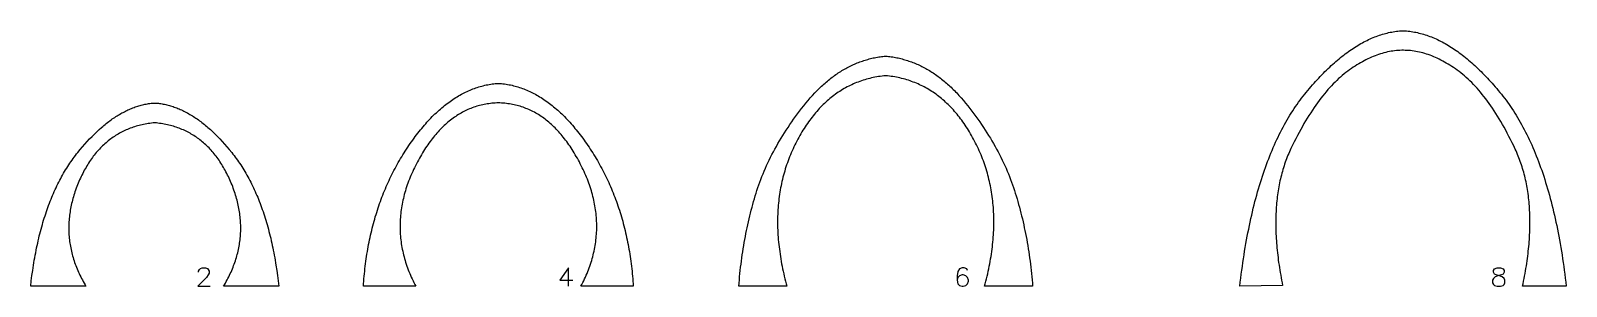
# Model space of a CAD drawing. Extents: x 173 to 6474, y -23 to 579.
# Drawn here: x 173 to 876, y 4 to 121 of the extents above; entities that cross this region are included whole.
import ezdxf

# ---------------------------------------------------------------- set-up
doc = ezdxf.new("R2010")
doc.units = 0
doc.layers.add('WORK', color=7, linetype='CONTINUOUS')

msp = doc.modelspace()

# ---------------------------------------------------------------- linework, layer by layer
at = {"layer": 'WORK'}
for points in [[(801.46, 120.91), (801.94, 120.88), (802.64, 120.82), (803.35, 120.75), (804.05, 120.67), (804.76, 120.57), (805.46, 120.46), (806.17, 120.33), (806.88, 120.19), (807.58, 120.04), (808.29, 119.88), (809, 119.7), (809.7, 119.5), (810.41, 119.3), (811.12, 119.08), (811.82, 118.85), (812.53, 118.6), (813.24, 118.34), (813.95, 118.07), (814.66, 117.78), (815.36, 117.48), (816.07, 117.17), (816.78, 116.84), (817.49, 116.5), (818.2, 116.14), (818.91, 115.78), (819.62, 115.4), (820.33, 115), (821.04, 114.59), (821.75, 114.17), (822.46, 113.74), (823.17, 113.29), (823.88, 112.82), (824.59, 112.35), (825.3, 111.86), (826.01, 111.36), (826.72, 110.84), (827.44, 110.31), (828.15, 109.77), (828.86, 109.21), (829.57, 108.64), (830.28, 108.06), (831, 107.46), (831.71, 106.85), (832.42, 106.23), (833.14, 105.59), (833.85, 104.94), (834.56, 104.27), (835.28, 103.59), (835.99, 102.9), (836.7, 102.2), (837.42, 101.48), (838.13, 100.75), (838.85, 100), (839.56, 99.24), (840.28, 98.47), (840.99, 97.68), (841.71, 96.88), (842.42, 96.07), (843.14, 95.25), (843.85, 94.41), (844.57, 93.55), (845.29, 92.68), (846, 91.8), (846.72, 90.91), (847.42, 90), (848.12, 89.07), (848.81, 88.13), (849.49, 87.18), (850.16, 86.21), (850.83, 85.22), (851.48, 84.22), (852.13, 83.2), (852.77, 82.17), (853.41, 81.12), (854.03, 80.06), (854.65, 78.98), (855.26, 77.89), (855.86, 76.78), (856.46, 75.66), (857.04, 74.52), (857.62, 73.37), (858.19, 72.2), (858.75, 71.01), (859.31, 69.81), (859.86, 68.6), (860.39, 67.37), (860.93, 66.12), (861.45, 64.86), (861.96, 63.58), (862.47, 62.29), (862.97, 60.99), (863.46, 59.67), (863.94, 58.33), (864.42, 56.98), (864.89, 55.61), (865.35, 54.23), (865.8, 52.83), (866.24, 51.42), (866.68, 49.99), (867.11, 48.54), (867.53, 47.09), (867.94, 45.61), (868.34, 44.12), (868.74, 42.62), (869.13, 41.1), (869.51, 39.56), (869.88, 38.01), (870.25, 36.45), (870.61, 34.87), (870.96, 33.27), (871.3, 31.66), (871.63, 30.03), (871.96, 28.39), (872.27, 26.73), (872.58, 25.06), (872.88, 23.37), (873.18, 21.67), (873.46, 19.95), (873.74, 18.22), (874.01, 16.47), (874.27, 14.71), (874.53, 12.93), (874.78, 11.14), (875.01, 9.33), (875.24, 7.5), (875.47, 5.66), (875.68, 3.81), (855.68, 3.81), (855.93, 5), (856.17, 6.18), (856.4, 7.36), (856.62, 8.53), (856.83, 9.7), (857.03, 10.86), (857.23, 12.01), (857.41, 13.15), (857.58, 14.29), (857.75, 15.42), (857.9, 16.55), (858.05, 17.67), (858.18, 18.78), (858.31, 19.88), (858.42, 20.98), (858.53, 22.07), (858.63, 23.16), (858.71, 24.24), (858.79, 25.31), (858.86, 26.37), (858.92, 27.43), (858.96, 28.48), (859, 29.53), (859.03, 30.56), (859.05, 31.6), (859.06, 32.62), (859.06, 33.64), (859.05, 34.65), (859.04, 35.65), (859.01, 36.65), (858.97, 37.64), (858.92, 38.63), (858.86, 39.61), (858.8, 40.58), (858.72, 41.54), (858.64, 42.5), (858.54, 43.45), (858.44, 44.4), (858.32, 45.33), (858.2, 46.27), (858.06, 47.19), (857.92, 48.11), (857.77, 49.02), (857.6, 49.92), (857.43, 50.82), (857.25, 51.71), (857.06, 52.6), (856.86, 53.47), (856.65, 54.35), (856.43, 55.21), (856.2, 56.07), (855.96, 56.92), (855.71, 57.76), (855.45, 58.6), (855.18, 59.43), (854.9, 60.26), (854.61, 61.07), (854.32, 61.88), (854.01, 62.69), (853.69, 63.49), (853.37, 64.28), (853.03, 65.06), (852.69, 65.84), (852.33, 66.61), (851.61, 68.13), (850.89, 69.62), (850.16, 71.09), (849.43, 72.53), (848.69, 73.94), (847.95, 75.32), (847.21, 76.68), (846.46, 78), (845.71, 79.3), (844.96, 80.58), (844.2, 81.82), (843.44, 83.04), (842.68, 84.23), (841.91, 85.39), (841.14, 86.52), (840.36, 87.63), (839.58, 88.71), (838.8, 89.76), (838.01, 90.78), (837.22, 91.78), (836.43, 92.74), (835.63, 93.68), (834.83, 94.6), (834.02, 95.48), (833.21, 96.34), (832.4, 97.17), (831.58, 97.97), (830.76, 98.74), (829.94, 99.49), (829.11, 100.21), (828.28, 100.9), (827.45, 101.56), (826.61, 102.2), (825.78, 102.82), (824.95, 103.42), (824.11, 104), (823.28, 104.55), (822.45, 105.09), (821.62, 105.61), (820.79, 106.11), (819.96, 106.58), (819.14, 107.04), (818.31, 107.48), (817.49, 107.89), (816.66, 108.29), (815.84, 108.66), (815.02, 109.02), (814.2, 109.35), (813.38, 109.67), (812.56, 109.96), (811.74, 110.24), (810.92, 110.49), (810.11, 110.72), (809.29, 110.94), (808.48, 111.13), (807.66, 111.3), (806.85, 111.45), (806.04, 111.59), (805.23, 111.7), (804.42, 111.79), (803.61, 111.86), (802.8, 111.91), (802, 111.94), (801.19, 111.95), (800.39, 111.95), (799.58, 111.92), (798.77, 111.88), (797.96, 111.81), (797.15, 111.73), (796.34, 111.62), (795.53, 111.5), (794.72, 111.35), (793.9, 111.18), (793.09, 111), (792.27, 110.79), (791.45, 110.56), (790.63, 110.31), (789.81, 110.05), (788.99, 109.76), (788.17, 109.45), (787.35, 109.12), (786.52, 108.77), (785.7, 108.4), (784.87, 108.01), (784.04, 107.6), (783.21, 107.17), (782.38, 106.72), (781.55, 106.25), (780.72, 105.76), (779.89, 105.25), (779.05, 104.72), (778.21, 104.17), (777.38, 103.59), (776.54, 103), (775.7, 102.39), (774.86, 101.76), (774.02, 101.1), (773.18, 100.41), (772.35, 99.7), (771.52, 98.96), (770.7, 98.19), (769.88, 97.4), (769.06, 96.57), (768.24, 95.72), (767.43, 94.84), (766.62, 93.94), (765.82, 93), (765.02, 92.04), (764.22, 91.05), (763.43, 90.04), (762.63, 88.99), (761.85, 87.92), (761.06, 86.82), (760.28, 85.69), (759.51, 84.53), (758.73, 83.35), (757.96, 82.14), (757.19, 80.9), (756.43, 79.63), (755.67, 78.34), (754.92, 77.02), (754.16, 75.67), (753.41, 74.29), (752.67, 72.89), (751.92, 71.45), (751.19, 69.99), (750.45, 68.51), (749.72, 66.99), (749.36, 66.22), (749.01, 65.45), (748.67, 64.66), (748.33, 63.88), (748.01, 63.08), (747.7, 62.28), (747.4, 61.47), (747.1, 60.66), (746.82, 59.83), (746.54, 59), (746.28, 58.17), (746.02, 57.33), (745.78, 56.48), (745.54, 55.62), (745.31, 54.76), (745.1, 53.89), (744.89, 53.01), (744.69, 52.13), (744.5, 51.24), (744.32, 50.34), (744.15, 49.44), (743.99, 48.53), (743.84, 47.61), (743.7, 46.69), (743.57, 45.76), (743.45, 44.82), (743.34, 43.88), (743.24, 42.93), (743.14, 41.97), (743.06, 41.01), (742.99, 40.04), (742.92, 39.06), (742.87, 38.07), (742.82, 37.08), (742.79, 36.09), (742.76, 35.08), (742.74, 34.07), (742.74, 33.05), (742.74, 32.03), (742.75, 30.99), (742.77, 29.96), (742.8, 28.91), (742.85, 27.86), (742.9, 26.8), (742.96, 25.74), (743.03, 24.66), (743.1, 23.59), (743.19, 22.5), (743.29, 21.41), (743.4, 20.31), (743.52, 19.2), (743.64, 18.09), (743.78, 16.97), (743.92, 15.84), (744.08, 14.71), (744.24, 13.57), (744.42, 12.43), (744.6, 11.27), (744.8, 10.11), (745, 8.95), (745.21, 7.77), (745.44, 6.59), (745.67, 5.41), (745.91, 4.21), (726.31, 3.81), (726.52, 5.66), (726.74, 7.5), (726.97, 9.33), (727.21, 11.14), (727.46, 12.93), (727.71, 14.71), (727.98, 16.47), (728.25, 18.22), (728.52, 19.95), (728.81, 21.67), (729.1, 23.37), (729.41, 25.06), (729.71, 26.73), (730.03, 28.39), (730.36, 30.03), (730.69, 31.66), (731.03, 33.27), (731.38, 34.87), (731.74, 36.45), (732.1, 38.01), (732.48, 39.56), (732.86, 41.1), (733.25, 42.62), (733.64, 44.12), (734.05, 45.61), (734.46, 47.09), (734.88, 48.54), (735.31, 49.99), (735.74, 51.42), (736.19, 52.83), (736.64, 54.23), (737.1, 55.61), (737.57, 56.98), (738.04, 58.33), (738.53, 59.67), (739.02, 60.99), (739.52, 62.29), (740.02, 63.58), (740.54, 64.86), (741.06, 66.12), (741.59, 67.37), (742.13, 68.6), (742.68, 69.81), (743.23, 71.01), (743.8, 72.2), (744.37, 73.37), (744.94, 74.52), (745.53, 75.66), (746.12, 76.78), (746.73, 77.89), (747.34, 78.98), (747.95, 80.06), (748.58, 81.12), (749.21, 82.17), (749.86, 83.2), (750.5, 84.22), (751.16, 85.22), (751.83, 86.21), (752.5, 87.18), (753.18, 88.13), (753.87, 89.07), (754.57, 90), (755.27, 90.91), (755.98, 91.8), (756.7, 92.68), (757.42, 93.55), (758.13, 94.41), (758.85, 95.25), (759.56, 96.07), (760.28, 96.88), (761, 97.68), (761.71, 98.47), (762.43, 99.24), (763.14, 100), (763.86, 100.75), (764.57, 101.48), (765.28, 102.2), (766, 102.9), (766.71, 103.59), (767.43, 104.27), (768.14, 104.94), (768.85, 105.59), (769.57, 106.23), (770.28, 106.85), (770.99, 107.46), (771.7, 108.06), (772.42, 108.64), (773.13, 109.21), (773.84, 109.77), (774.55, 110.31), (775.26, 110.84), (775.97, 111.36), (776.69, 111.86), (777.4, 112.35), (778.11, 112.82), (778.82, 113.29), (779.53, 113.74), (780.24, 114.17), (780.95, 114.59), (781.66, 115), (782.37, 115.4), (783.08, 115.78), (783.79, 116.14), (784.5, 116.5), (785.21, 116.84), (785.91, 117.17), (786.62, 117.48), (787.33, 117.78), (788.04, 118.07), (788.75, 118.34), (789.46, 118.6), (790.16, 118.85), (790.87, 119.08), (791.58, 119.3), (792.29, 119.5), (792.99, 119.7), (793.7, 119.88), (794.41, 120.04), (795.11, 120.19), (795.82, 120.33), (796.52, 120.46), (797.23, 120.57), (797.94, 120.67), (798.64, 120.75), (799.35, 120.82), (800.05, 120.88), (800.53, 120.91), (800.53, 120.95), (800.99, 120.93), (801.46, 120.95)], [(564.93, 109.24), (565.58, 109.17), (566.22, 109.09), (566.85, 109), (567.49, 108.9), (568.12, 108.8), (568.75, 108.68), (569.38, 108.56), (570, 108.43), (570.63, 108.28), (571.25, 108.13), (571.86, 107.98), (572.48, 107.81), (573.09, 107.63), (573.71, 107.45), (574.31, 107.25), (574.92, 107.05), (575.53, 106.84), (576.13, 106.62), (576.73, 106.39), (577.33, 106.16), (577.92, 105.91), (578.51, 105.66), (579.1, 105.4), (579.69, 105.12), (580.28, 104.84), (580.86, 104.55), (581.44, 104.26), (582.02, 103.95), (582.6, 103.64), (583.17, 103.31), (583.74, 102.98), (584.31, 102.64), (584.88, 102.29), (585.44, 101.93), (586.01, 101.56), (586.57, 101.19), (587.12, 100.81), (587.68, 100.41), (588.23, 100.01), (588.78, 99.6), (589.33, 99.18), (589.88, 98.75), (590.42, 98.32), (590.96, 97.87), (591.5, 97.42), (592.04, 96.96), (592.57, 96.48), (593.11, 96), (593.63, 95.52), (594.16, 95.02), (594.69, 94.51), (595.21, 94), (595.73, 93.48), (596.25, 92.94), (596.76, 92.4), (597.79, 91.3), (598.8, 90.15), (599.81, 88.98), (600.81, 87.77), (601.79, 86.54), (602.75, 85.31), (603.7, 84.07), (604.63, 82.84), (605.54, 81.61), (606.43, 80.37), (607.3, 79.13), (608.16, 77.89), (608.99, 76.65), (609.81, 75.41), (610.61, 74.17), (611.39, 72.93), (612.16, 71.68), (612.9, 70.43), (613.63, 69.18), (614.34, 67.94), (615.03, 66.68), (615.7, 65.43), (616.35, 64.18), (616.99, 62.92), (617.61, 61.67), (618.2, 60.41), (618.78, 59.15), (619.35, 57.89), (619.89, 56.63), (620.42, 55.36), (620.92, 54.1), (621.41, 52.83), (621.88, 51.57), (622.34, 50.3), (622.77, 49.03), (623.19, 47.76), (623.59, 46.48), (623.98, 45.2), (624.37, 43.91), (624.74, 42.62), (625.11, 41.32), (625.46, 40.01), (625.81, 38.7), (626.15, 37.38), (626.48, 36.05), (626.8, 34.72), (627.11, 33.38), (627.41, 32.04), (627.7, 30.68), (627.98, 29.33), (628.26, 27.96), (628.52, 26.59), (628.78, 25.22), (629.02, 23.83), (629.26, 22.44), (629.49, 21.05), (629.71, 19.65), (629.92, 18.24), (630.12, 16.82), (630.31, 15.4), (630.49, 13.98), (630.66, 12.54), (630.83, 11.1), (630.98, 9.66), (631.13, 8.2), (631.26, 6.74), (631.39, 5.28), (631.51, 3.81), (609.5, 3.81), (609.82, 4.97), (610.12, 6.13), (610.41, 7.29), (610.69, 8.44), (610.96, 9.59), (611.21, 10.73), (611.45, 11.87), (611.68, 13), (611.9, 14.13), (612.11, 15.26), (612.3, 16.38), (612.49, 17.49), (612.66, 18.61), (612.81, 19.71), (612.96, 20.82), (613.1, 21.92), (613.22, 23.01), (613.33, 24.1), (613.43, 25.19), (613.51, 26.27), (613.59, 27.34), (613.65, 28.42), (613.7, 29.48), (613.74, 30.55), (613.77, 31.61), (613.78, 32.66), (613.78, 33.71), (613.77, 34.76), (613.75, 35.8), (613.72, 36.84), (613.67, 37.87), (613.61, 38.9), (613.54, 39.92), (613.46, 40.94), (613.37, 41.95), (613.26, 42.96), (613.14, 43.97), (613.01, 44.97), (612.87, 45.97), (612.72, 46.96), (612.55, 47.95), (612.38, 48.93), (612.19, 49.91), (611.98, 50.89), (611.77, 51.86), (611.54, 52.82), (611.31, 53.79), (611.06, 54.74), (610.79, 55.7), (610.52, 56.65), (610.23, 57.59), (609.94, 58.53), (609.63, 59.46), (609.3, 60.4), (608.97, 61.32), (608.62, 62.24), (608.27, 63.16), (607.9, 64.07), (607.51, 64.98), (607.12, 65.89), (606.71, 66.79), (606.29, 67.68), (605.86, 68.57), (605.42, 69.46), (604.97, 70.34), (604.51, 71.2), (604.05, 72.06), (603.58, 72.9), (603.11, 73.73), (602.62, 74.54), (602.14, 75.34), (601.64, 76.13), (601.14, 76.91), (600.64, 77.68), (600.12, 78.43), (599.61, 79.17), (599.08, 79.9), (598.55, 80.61), (598.02, 81.31), (597.47, 82), (596.92, 82.68), (596.37, 83.34), (595.81, 83.99), (595.24, 84.63), (594.67, 85.26), (594.09, 85.87), (593.51, 86.48), (592.91, 87.06), (592.32, 87.64), (591.71, 88.2), (591.11, 88.76), (590.49, 89.29), (589.87, 89.82), (589.24, 90.33), (588.61, 90.83), (587.97, 91.32), (587.32, 91.8), (586.67, 92.26), (586.01, 92.71), (585.35, 93.15), (584.68, 93.58), (584, 93.99), (583.32, 94.39), (582.63, 94.78), (581.94, 95.15), (581.24, 95.51), (580.53, 95.86), (579.82, 96.2), (579.1, 96.52), (578.37, 96.84), (577.64, 97.14), (576.91, 97.42), (576.16, 97.7), (575.41, 97.96), (574.66, 98.21), (573.9, 98.45), (573.13, 98.67), (572.36, 98.88), (571.58, 99.08), (570.79, 99.27), (570, 99.44), (569.2, 99.6), (568.4, 99.75), (567.59, 99.89), (566.77, 100.01), (565.95, 100.12), (565.12, 100.22), (564.29, 100.3), (563.46, 100.22), (562.63, 100.12), (561.81, 100.01), (560.99, 99.89), (560.18, 99.75), (559.38, 99.6), (558.58, 99.44), (557.79, 99.27), (557, 99.08), (556.22, 98.88), (555.45, 98.67), (554.68, 98.45), (553.92, 98.21), (553.17, 97.96), (552.42, 97.7), (551.67, 97.42), (550.94, 97.14), (550.21, 96.84), (549.48, 96.52), (548.76, 96.2), (548.05, 95.86), (547.34, 95.51), (546.64, 95.15), (545.95, 94.78), (545.26, 94.39), (544.58, 93.99), (543.9, 93.58), (543.23, 93.15), (542.57, 92.71), (541.91, 92.26), (541.26, 91.8), (540.61, 91.32), (539.97, 90.83), (539.34, 90.33), (538.71, 89.82), (538.09, 89.29), (537.47, 88.76), (536.87, 88.2), (536.26, 87.64), (535.66, 87.06), (535.07, 86.48), (534.49, 85.87), (533.91, 85.26), (533.34, 84.63), (532.77, 83.99), (532.21, 83.34), (531.66, 82.68), (531.11, 82), (530.56, 81.31), (530.03, 80.61), (529.5, 79.9), (528.97, 79.17), (528.46, 78.43), (527.94, 77.68), (527.44, 76.91), (526.94, 76.13), (526.44, 75.34), (525.96, 74.54), (525.47, 73.73), (525, 72.9), (524.53, 72.06), (524.07, 71.2), (523.61, 70.34), (523.16, 69.46), (522.72, 68.57), (522.29, 67.68), (521.87, 66.79), (521.46, 65.89), (521.07, 64.98), (520.68, 64.07), (520.31, 63.16), (519.96, 62.24), (519.61, 61.32), (519.28, 60.4), (518.95, 59.46), (518.64, 58.53), (518.35, 57.59), (518.06, 56.65), (517.79, 55.7), (517.52, 54.74), (517.27, 53.79), (517.04, 52.82), (516.81, 51.86), (516.6, 50.89), (516.39, 49.91), (516.2, 48.93), (516.03, 47.95), (515.86, 46.96), (515.71, 45.97), (515.57, 44.97), (515.44, 43.97), (515.32, 42.96), (515.21, 41.95), (515.12, 40.94), (515.04, 39.92), (514.97, 38.9), (514.91, 37.87), (514.86, 36.84), (514.83, 35.8), (514.81, 34.76), (514.8, 33.71), (514.8, 32.66), (514.81, 31.61), (514.84, 30.55), (514.88, 29.48), (514.93, 28.42), (514.99, 27.34), (515.07, 26.27), (515.15, 25.19), (515.25, 24.1), (515.36, 23.01), (515.48, 21.92), (515.62, 20.82), (515.77, 19.71), (515.92, 18.61), (516.09, 17.49), (516.28, 16.38), (516.47, 15.26), (516.68, 14.13), (516.9, 13), (517.13, 11.87), (517.37, 10.73), (517.62, 9.59), (517.89, 8.44), (518.17, 7.29), (518.46, 6.13), (518.76, 4.97), (519.08, 3.81), (497.07, 3.81), (497.19, 5.28), (497.32, 6.74), (497.45, 8.2), (497.6, 9.66), (497.75, 11.1), (497.92, 12.54), (498.09, 13.98), (498.27, 15.4), (498.46, 16.82), (498.66, 18.24), (498.87, 19.65), (499.09, 21.05), (499.32, 22.44), (499.56, 23.83), (499.8, 25.22), (500.06, 26.59), (500.32, 27.96), (500.6, 29.33), (500.88, 30.68), (501.17, 32.04), (501.47, 33.38), (501.78, 34.72), (502.1, 36.05), (502.43, 37.38), (502.77, 38.7), (503.12, 40.01), (503.47, 41.32), (503.84, 42.62), (504.21, 43.91), (504.6, 45.2), (504.99, 46.48), (505.39, 47.76), (505.81, 49.03), (506.24, 50.3), (506.7, 51.57), (507.17, 52.83), (507.66, 54.1), (508.16, 55.36), (508.69, 56.63), (509.23, 57.89), (509.8, 59.15), (510.38, 60.41), (510.97, 61.67), (511.59, 62.92), (512.23, 64.18), (512.88, 65.43), (513.55, 66.68), (514.24, 67.94), (514.95, 69.18), (515.68, 70.43), (516.42, 71.68), (517.19, 72.93), (517.97, 74.17), (518.77, 75.41), (519.59, 76.65), (520.42, 77.89), (521.28, 79.13), (522.15, 80.37), (523.04, 81.61), (523.95, 82.84), (524.88, 84.07), (525.83, 85.31), (526.79, 86.54), (527.77, 87.77), (528.77, 88.98), (529.78, 90.15), (530.79, 91.3), (531.82, 92.4), (532.33, 92.94), (532.85, 93.48), (533.37, 94), (533.89, 94.51), (534.42, 95.02), (534.95, 95.52), (535.47, 96), (536.01, 96.48), (536.54, 96.96), (537.08, 97.42), (537.62, 97.87), (538.16, 98.32), (538.7, 98.75), (539.25, 99.18), (539.8, 99.6), (540.35, 100.01), (540.9, 100.41), (541.46, 100.81), (542.01, 101.19), (542.57, 101.56), (543.14, 101.93), (543.7, 102.29), (544.27, 102.64), (544.84, 102.98), (545.41, 103.31), (545.98, 103.64), (546.56, 103.95), (547.14, 104.26), (547.72, 104.55), (548.3, 104.84), (548.89, 105.12), (549.48, 105.4), (550.07, 105.66), (550.66, 105.91), (551.25, 106.16), (551.85, 106.39), (552.45, 106.62), (553.05, 106.84), (553.66, 107.05), (554.27, 107.25), (554.87, 107.45), (555.49, 107.63), (556.1, 107.81), (556.72, 107.98), (557.33, 108.13), (557.95, 108.28), (558.58, 108.43), (559.2, 108.56), (559.83, 108.68), (560.46, 108.8), (561.09, 108.9), (561.73, 109), (562.36, 109.09), (563, 109.17), (563.65, 109.24), (564.29, 109.31)], [(424.81, 3.81), (425.26, 4.65), (425.68, 5.49), (426.1, 6.34), (426.5, 7.18), (426.89, 8.02), (427.26, 8.87), (427.62, 9.72), (427.97, 10.56), (428.3, 11.41), (428.62, 12.26), (428.92, 13.11), (429.21, 13.96), (429.49, 14.81), (429.75, 15.66), (430, 16.51), (430.23, 17.36), (430.45, 18.22), (430.66, 19.07), (430.85, 19.92), (431.03, 20.78), (431.19, 21.64), (431.34, 22.49), (431.48, 23.35), (431.6, 24.21), (431.71, 25.06), (431.8, 25.92), (431.88, 26.78), (431.95, 27.64), (432, 28.5), (432.04, 29.37), (432.06, 30.23), (432.07, 31.09), (432.07, 31.95), (432.05, 32.82), (432.02, 33.68), (431.97, 34.55), (431.91, 35.41), (431.84, 36.28), (431.75, 37.15), (431.65, 38.02), (431.53, 38.89), (431.4, 39.76), (431.26, 40.63), (431.1, 41.5), (430.93, 42.37), (430.74, 43.24), (430.54, 44.11), (430.33, 44.99), (430.1, 45.86), (429.86, 46.73), (429.61, 47.61), (429.34, 48.49), (429.05, 49.36), (428.75, 50.24), (428.44, 51.12), (428.12, 52), (427.78, 52.88), (427.42, 53.76), (427.06, 54.64), (426.67, 55.52), (426.28, 56.4), (425.87, 57.28), (425.45, 58.17), (425.01, 59.05), (424.56, 59.93), (424.11, 60.79), (423.65, 61.64), (423.19, 62.48), (422.73, 63.3), (422.26, 64.11), (421.78, 64.91), (421.3, 65.69), (420.82, 66.46), (420.33, 67.21), (419.84, 67.96), (419.34, 68.68), (418.84, 69.4), (418.33, 70.1), (417.82, 70.79), (417.3, 71.46), (416.78, 72.12), (416.26, 72.77), (415.73, 73.4), (415.19, 74.02), (414.65, 74.63), (414.11, 75.22), (413.56, 75.8), (413, 76.36), (412.45, 76.91), (411.88, 77.45), (411.32, 77.98), (410.74, 78.49), (410.17, 78.98), (409.59, 79.47), (409, 79.94), (408.41, 80.39), (407.81, 80.84), (407.21, 81.27), (406.61, 81.68), (406, 82.08), (405.39, 82.47), (404.77, 82.85), (404.14, 83.21), (403.52, 83.56), (402.88, 83.89), (402.25, 84.21), (401.61, 84.52), (400.96, 84.81), (400.31, 85.09), (399.65, 85.36), (398.99, 85.61), (398.33, 85.85), (397.66, 86.08), (396.99, 86.29), (396.31, 86.49), (395.62, 86.67), (394.94, 86.84), (394.24, 87), (393.55, 87.14), (392.84, 87.27), (392.14, 87.39), (391.43, 87.49), (390.71, 87.58), (389.99, 87.66), (389.27, 87.72), (388.54, 87.77), (387.8, 87.81), (387.06, 87.83), (386.32, 87.81), (385.59, 87.77), (384.86, 87.72), (384.13, 87.66), (383.41, 87.58), (382.7, 87.49), (381.99, 87.39), (381.28, 87.27), (380.58, 87.14), (379.88, 87), (379.19, 86.84), (378.5, 86.67), (377.82, 86.49), (377.14, 86.29), (376.47, 86.08), (375.8, 85.85), (375.13, 85.61), (374.47, 85.36), (373.82, 85.09), (373.16, 84.81), (372.52, 84.52), (371.88, 84.21), (371.24, 83.89), (370.61, 83.56), (369.98, 83.21), (369.36, 82.85), (368.74, 82.47), (368.12, 82.08), (367.52, 81.68), (366.91, 81.27), (366.31, 80.84), (365.72, 80.39), (365.13, 79.94), (364.54, 79.47), (363.96, 78.98), (363.38, 78.49), (362.81, 77.98), (362.24, 77.45), (361.68, 76.91), (361.12, 76.36), (360.57, 75.8), (360.02, 75.22), (359.47, 74.63), (358.93, 74.02), (358.4, 73.4), (357.87, 72.77), (357.34, 72.12), (356.82, 71.46), (356.31, 70.79), (355.79, 70.1), (355.29, 69.4), (354.78, 68.68), (354.29, 67.96), (353.79, 67.21), (353.3, 66.46), (352.82, 65.69), (352.34, 64.91), (351.87, 64.11), (351.4, 63.3), (350.93, 62.48), (350.47, 61.64), (350.01, 60.79), (349.56, 59.93), (349.12, 59.05), (348.68, 58.17), (348.25, 57.28), (347.85, 56.4), (347.45, 55.52), (347.07, 54.64), (346.7, 53.76), (346.35, 52.88), (346.01, 52), (345.68, 51.12), (345.37, 50.24), (345.07, 49.36), (344.79, 48.49), (344.52, 47.61), (344.26, 46.73), (344.02, 45.86), (343.79, 44.99), (343.58, 44.11), (343.38, 43.24), (343.19, 42.37), (343.02, 41.5), (342.86, 40.63), (342.72, 39.76), (342.59, 38.89), (342.48, 38.02), (342.37, 37.15), (342.29, 36.28), (342.21, 35.41), (342.15, 34.55), (342.11, 33.68), (342.07, 32.82), (342.06, 31.95), (342.05, 31.09), (342.06, 30.23), (342.09, 29.37), (342.12, 28.5), (342.18, 27.64), (342.24, 26.78), (342.32, 25.92), (342.42, 25.06), (342.52, 24.21), (342.65, 23.35), (342.78, 22.49), (342.93, 21.64), (343.1, 20.78), (343.27, 19.92), (343.47, 19.07), (343.67, 18.22), (343.89, 17.36), (344.13, 16.51), (344.37, 15.66), (344.64, 14.81), (344.91, 13.96), (345.2, 13.11), (345.51, 12.26), (345.82, 11.41), (346.16, 10.56), (346.5, 9.72), (346.86, 8.87), (347.23, 8.02), (347.62, 7.18), (348.02, 6.34), (348.44, 5.49), (348.87, 4.65), (349.31, 3.81), (325.31, 3.81), (325.39, 4.98), (325.48, 6.14), (325.57, 7.3), (325.67, 8.45), (325.78, 9.6), (325.9, 10.75), (326.02, 11.88), (326.16, 13.02), (326.3, 14.15), (326.45, 15.27), (326.6, 16.39), (326.77, 17.5), (326.94, 18.61), (327.12, 19.71), (327.31, 20.81), (327.5, 21.9), (327.71, 22.99), (327.92, 24.07), (328.14, 25.15), (328.36, 26.22), (328.6, 27.29), (328.84, 28.35), (329.09, 29.41), (329.35, 30.46), (329.62, 31.51), (329.89, 32.55), (330.17, 33.59), (330.46, 34.62), (330.76, 35.65), (331.07, 36.67), (331.38, 37.68), (331.7, 38.7), (332.03, 39.7), (332.37, 40.7), (332.71, 41.7), (333.07, 42.69), (333.43, 43.68), (333.8, 44.66), (334.17, 45.63), (334.56, 46.6), (334.95, 47.57), (335.35, 48.53), (335.76, 49.48), (336.17, 50.43), (336.6, 51.38), (337.03, 52.32), (337.47, 53.25), (337.91, 54.18), (338.37, 55.11), (338.83, 56.03), (339.3, 56.94), (339.78, 57.85), (340.27, 58.75), (340.76, 59.65), (341.26, 60.55), (341.77, 61.44), (342.29, 62.32), (342.82, 63.2), (343.35, 64.07), (343.89, 64.94), (344.44, 65.8), (345, 66.66), (345.56, 67.52), (346.14, 68.36), (346.71, 69.2), (347.29, 70.03), (347.88, 70.84), (348.46, 71.65), (349.05, 72.43), (349.63, 73.21), (350.22, 73.98), (350.81, 74.73), (351.41, 75.47), (352, 76.19), (352.6, 76.91), (353.2, 77.61), (353.8, 78.3), (354.4, 78.97), (355.01, 79.64), (355.62, 80.29), (356.22, 80.93), (356.84, 81.55), (357.45, 82.17), (358.06, 82.77), (358.68, 83.36), (359.3, 83.93), (359.92, 84.5), (360.54, 85.05), (361.17, 85.59), (361.8, 86.11), (362.42, 86.62), (363.05, 87.13), (363.69, 87.61), (364.32, 88.09), (364.96, 88.55), (365.6, 89), (366.24, 89.44), (366.88, 89.87), (367.52, 90.28), (368.17, 90.68), (368.82, 91.07), (369.47, 91.44), (370.12, 91.81), (370.77, 92.16), (371.43, 92.5), (372.09, 92.82), (372.75, 93.13), (373.41, 93.43), (374.08, 93.72), (374.74, 94), (375.41, 94.26), (376.08, 94.51), (376.75, 94.75), (377.42, 94.97), (378.1, 95.18), (378.78, 95.38), (379.46, 95.57), (380.14, 95.75), (380.82, 95.91), (381.51, 96.06), (382.2, 96.2), (382.88, 96.32), (383.58, 96.43), (384.27, 96.53), (384.96, 96.62), (385.66, 96.69), (386.36, 96.76), (387.06, 96.81), (387.76, 96.76), (388.46, 96.69), (389.16, 96.62), (389.86, 96.53), (390.55, 96.43), (391.24, 96.32), (391.93, 96.2), (392.62, 96.06), (393.3, 95.91), (393.99, 95.75), (394.67, 95.57), (395.35, 95.38), (396.02, 95.18), (396.7, 94.97), (397.37, 94.75), (398.05, 94.51), (398.72, 94.26), (399.38, 94), (400.05, 93.72), (400.71, 93.43), (401.38, 93.13), (402.04, 92.82), (402.69, 92.5), (403.35, 92.16), (404, 91.81), (404.66, 91.44), (405.31, 91.07), (405.95, 90.68), (406.6, 90.28), (407.25, 89.87), (407.89, 89.44), (408.53, 89), (409.17, 88.55), (409.8, 88.09), (410.44, 87.61), (411.07, 87.13), (411.7, 86.62), (412.33, 86.11), (412.96, 85.59), (413.58, 85.05), (414.2, 84.5), (414.82, 83.93), (415.44, 83.36), (416.06, 82.77), (416.68, 82.17), (417.29, 81.55), (417.9, 80.93), (418.51, 80.29), (419.12, 79.64), (419.72, 78.97), (420.32, 78.3), (420.93, 77.61), (421.52, 76.91), (422.12, 76.19), (422.72, 75.47), (423.31, 74.73), (423.9, 73.98), (424.49, 73.21), (425.08, 72.43), (425.67, 71.65), (426.25, 70.84), (426.83, 70.03), (427.41, 69.2), (427.99, 68.36), (428.56, 67.52), (429.13, 66.66), (429.68, 65.8), (430.23, 64.94), (430.77, 64.07), (431.31, 63.2), (431.83, 62.32), (432.35, 61.44), (432.86, 60.55), (433.36, 59.65), (433.86, 58.75), (434.34, 57.85), (434.82, 56.94), (435.29, 56.03), (435.76, 55.11), (436.21, 54.18), (436.66, 53.25), (437.1, 52.32), (437.53, 51.38), (437.95, 50.43), (438.37, 49.48), (438.78, 48.53), (439.18, 47.57), (439.57, 46.6), (439.95, 45.63), (440.33, 44.66), (440.7, 43.68), (441.06, 42.69), (441.41, 41.7), (441.76, 40.7), (442.09, 39.7), (442.42, 38.7), (442.74, 37.68), (443.06, 36.67), (443.36, 35.65), (443.66, 34.62), (443.95, 33.59), (444.23, 32.55), (444.51, 31.51), (444.77, 30.46), (445.03, 29.41), (445.28, 28.35), (445.53, 27.29), (445.76, 26.22), (445.99, 25.15), (446.21, 24.07), (446.42, 22.99), (446.62, 21.9), (446.82, 20.81), (447.01, 19.71), (447.19, 18.61), (447.36, 17.5), (447.52, 16.39), (447.68, 15.27), (447.83, 14.15), (447.97, 13.02), (448.1, 11.88), (448.23, 10.75), (448.34, 9.6), (448.45, 8.45), (448.56, 7.3), (448.65, 6.14), (448.73, 4.98), (448.81, 3.81)], [(229.83, 87.8), (230.39, 87.76), (230.95, 87.71), (231.51, 87.66), (232.07, 87.59), (232.63, 87.51), (233.19, 87.42), (233.75, 87.32), (234.3, 87.21), (234.86, 87.09), (235.42, 86.96), (235.98, 86.82), (236.53, 86.67), (237.09, 86.51), (237.64, 86.34), (238.2, 86.16), (238.76, 85.97), (239.31, 85.78), (239.87, 85.57), (240.42, 85.35), (240.97, 85.12), (241.53, 84.88), (242.08, 84.63), (242.63, 84.37), (243.19, 84.1), (243.74, 83.82), (244.29, 83.53), (244.84, 83.23), (245.39, 82.92), (245.95, 82.6), (246.5, 82.27), (247.05, 81.93), (247.6, 81.58), (248.15, 81.23), (248.7, 80.86), (249.25, 80.48), (249.79, 80.09), (250.34, 79.69), (250.89, 79.28), (251.44, 78.86), (251.99, 78.43), (252.53, 77.99), (253.08, 77.54), (253.63, 77.08), (254.17, 76.61), (255.27, 75.64), (256.36, 74.63), (257.45, 73.58), (258.53, 72.5), (259.62, 71.37), (260.71, 70.2), (261.79, 68.99), (262.87, 67.74), (263.96, 66.45), (265.04, 65.12), (265.57, 64.44), (266.1, 63.75), (266.63, 63.06), (267.14, 62.35), (267.66, 61.64), (268.16, 60.91), (268.66, 60.18), (269.15, 59.44), (269.64, 58.69), (270.12, 57.93), (270.59, 57.16), (271.06, 56.39), (271.52, 55.6), (271.97, 54.81), (272.42, 54.01), (272.86, 53.19), (273.3, 52.37), (273.73, 51.54), (274.15, 50.71), (274.56, 49.86), (274.97, 49), (275.38, 48.14), (275.77, 47.26), (276.16, 46.38), (276.55, 45.49), (276.93, 44.59), (277.3, 43.68), (277.66, 42.76), (278.02, 41.83), (278.37, 40.9), (278.72, 39.95), (279.06, 39), (279.39, 38.04), (279.72, 37.07), (280.04, 36.09), (280.36, 35.1), (280.66, 34.1), (280.97, 33.09), (281.26, 32.08), (281.55, 31.05), (281.83, 30.02), (282.11, 28.98), (282.38, 27.92), (282.64, 26.86), (282.9, 25.8), (283.15, 24.72), (283.4, 23.63), (283.63, 22.54), (283.87, 21.43), (284.09, 20.32), (284.31, 19.2), (284.52, 18.07), (284.73, 16.93), (284.93, 15.78), (285.12, 14.62), (285.31, 13.45), (285.67, 11.1), (286, 8.7), (286.3, 6.27), (286.58, 3.81), (261.31, 3.81), (261.74, 4.53), (262.15, 5.26), (262.56, 5.98), (262.95, 6.71), (263.33, 7.44), (263.7, 8.17), (264.06, 8.9), (264.4, 9.63), (264.73, 10.36), (265.06, 11.09), (265.36, 11.83), (265.66, 12.56), (265.94, 13.29), (266.22, 14.03), (266.48, 14.77), (266.73, 15.5), (266.96, 16.24), (267.19, 16.98), (267.4, 17.72), (267.6, 18.46), (267.79, 19.2), (267.97, 19.94), (268.13, 20.68), (268.28, 21.43), (268.42, 22.17), (268.55, 22.92), (268.67, 23.66), (268.77, 24.41), (268.87, 25.15), (268.95, 25.9), (269.01, 26.65), (269.07, 27.4), (269.12, 28.15), (269.15, 28.9), (269.17, 29.65), (269.18, 30.41), (269.17, 31.16), (269.16, 31.91), (269.13, 32.67), (269.09, 33.43), (269.04, 34.18), (268.98, 34.94), (268.9, 35.7), (268.81, 36.46), (268.71, 37.22), (268.6, 37.98), (268.48, 38.74), (268.34, 39.5), (268.2, 40.26), (268.04, 41.03), (267.87, 41.79), (267.68, 42.56), (267.49, 43.32), (267.28, 44.09), (267.06, 44.86), (266.83, 45.63), (266.58, 46.39), (266.33, 47.16), (266.06, 47.94), (265.78, 48.71), (265.49, 49.48), (265.19, 50.25), (264.87, 51.03), (264.54, 51.8), (264.21, 52.57), (263.86, 53.33), (263.51, 54.08), (263.16, 54.81), (262.8, 55.54), (262.43, 56.25), (262.05, 56.96), (261.67, 57.65), (261.28, 58.33), (260.88, 59), (260.48, 59.66), (260.07, 60.31), (259.66, 60.94), (259.24, 61.57), (258.81, 62.18), (258.37, 62.79), (257.93, 63.38), (257.48, 63.96), (257.03, 64.53), (256.57, 65.09), (256.1, 65.64), (255.63, 66.17), (255.15, 66.7), (254.66, 67.21), (254.17, 67.72), (253.67, 68.21), (253.16, 68.69), (252.65, 69.16), (252.13, 69.62), (251.6, 70.07), (251.07, 70.51), (250.53, 70.93), (249.98, 71.35), (249.43, 71.75), (248.87, 72.14), (248.31, 72.53), (247.74, 72.9), (247.16, 73.26), (246.57, 73.6), (245.98, 73.94), (245.38, 74.27), (244.78, 74.58), (244.17, 74.89), (243.55, 75.18), (242.93, 75.46), (242.3, 75.73), (241.66, 75.99), (241.02, 76.24), (240.37, 76.48), (239.71, 76.71), (239.05, 76.92), (238.38, 77.13), (237.7, 77.32), (237.02, 77.5), (236.33, 77.67), (235.63, 77.83), (234.93, 77.98), (234.22, 78.12), (233.51, 78.25), (232.78, 78.36), (232.06, 78.47), (231.32, 78.56), (230.58, 78.65), (229.83, 78.72), (229.08, 78.65), (228.34, 78.56), (227.61, 78.47), (226.88, 78.36), (226.16, 78.25), (225.44, 78.12), (224.73, 77.98), (224.03, 77.83), (223.34, 77.67), (222.65, 77.5), (221.96, 77.32), (221.29, 77.13), (220.62, 76.92), (219.95, 76.71), (219.3, 76.48), (218.65, 76.24), (218, 75.99), (217.37, 75.73), (216.74, 75.46), (216.11, 75.18), (215.49, 74.89), (214.88, 74.58), (214.28, 74.27), (213.68, 73.94), (213.09, 73.6), (212.51, 73.26), (211.93, 72.9), (211.36, 72.53), (210.79, 72.14), (210.23, 71.75), (209.68, 71.35), (209.13, 70.93), (208.59, 70.51), (208.06, 70.07), (207.54, 69.62), (207.02, 69.16), (206.5, 68.69), (206, 68.21), (205.5, 67.72), (205, 67.21), (204.52, 66.7), (204.04, 66.17), (203.56, 65.64), (203.1, 65.09), (202.63, 64.53), (202.18, 63.96), (201.73, 63.38), (201.29, 62.79), (200.86, 62.18), (200.43, 61.57), (200.01, 60.94), (199.59, 60.31), (199.18, 59.66), (198.78, 59), (198.39, 58.33), (198, 57.65), (197.61, 56.96), (197.24, 56.25), (196.87, 55.54), (196.51, 54.81), (196.15, 54.08), (195.8, 53.33), (195.46, 52.57), (195.12, 51.8), (194.79, 51.03), (194.48, 50.25), (194.17, 49.48), (193.88, 48.71), (193.6, 47.94), (193.33, 47.16), (193.08, 46.39), (192.84, 45.63), (192.6, 44.86), (192.39, 44.09), (192.18, 43.32), (191.98, 42.56), (191.8, 41.79), (191.63, 41.03), (191.47, 40.26), (191.32, 39.5), (191.18, 38.74), (191.06, 37.98), (190.95, 37.22), (190.85, 36.46), (190.76, 35.7), (190.69, 34.94), (190.62, 34.18), (190.57, 33.43), (190.53, 32.67), (190.51, 31.91), (190.49, 31.16), (190.49, 30.41), (190.5, 29.65), (190.52, 28.9), (190.55, 28.15), (190.59, 27.4), (190.65, 26.65), (190.72, 25.9), (190.8, 25.15), (190.89, 24.41), (191, 23.66), (191.11, 22.92), (191.24, 22.17), (191.38, 21.43), (191.53, 20.68), (191.7, 19.94), (191.87, 19.2), (192.06, 18.46), (192.26, 17.72), (192.48, 16.98), (192.7, 16.24), (192.94, 15.5), (193.19, 14.77), (193.45, 14.03), (193.72, 13.29), (194, 12.56), (194.3, 11.83), (194.61, 11.09), (194.93, 10.36), (195.26, 9.63), (195.61, 8.9), (195.96, 8.17), (196.33, 7.44), (196.71, 6.71), (197.11, 5.98), (197.51, 5.26), (197.93, 4.53), (198.35, 3.81), (173.08, 3.81), (173.36, 6.27), (173.67, 8.7), (174, 11.1), (174.35, 13.46), (174.54, 14.62), (174.73, 15.78), (174.93, 16.93), (175.14, 18.07), (175.35, 19.2), (175.57, 20.32), (175.8, 21.44), (176.03, 22.54), (176.27, 23.64), (176.51, 24.72), (176.76, 25.8), (177.02, 26.87), (177.28, 27.93), (177.55, 28.98), (177.83, 30.02), (178.11, 31.05), (178.4, 32.08), (178.7, 33.09), (179, 34.1), (179.31, 35.1), (179.62, 36.09), (179.94, 37.07), (180.27, 38.04), (180.6, 39), (180.94, 39.96), (181.29, 40.9), (181.64, 41.84), (182, 42.76), (182.37, 43.68), (182.74, 44.59), (183.12, 45.49), (183.5, 46.38), (183.89, 47.27), (184.29, 48.14), (184.69, 49.01), (185.1, 49.86), (185.52, 50.71), (185.94, 51.55), (186.37, 52.38), (186.8, 53.2), (187.24, 54.01), (187.69, 54.81), (188.15, 55.61), (188.61, 56.39), (189.07, 57.17), (189.55, 57.94), (190.03, 58.69), (190.51, 59.44), (191, 60.19), (191.5, 60.92), (192.01, 61.64), (192.52, 62.36), (193.04, 63.06), (193.56, 63.76), (194.09, 64.45), (194.63, 65.12), (195.71, 66.45), (196.79, 67.74), (197.87, 68.99), (198.96, 70.2), (200.04, 71.37), (201.13, 72.5), (202.22, 73.59), (203.31, 74.64), (204.4, 75.65), (205.49, 76.62), (206.04, 77.08), (206.58, 77.54), (207.13, 77.99), (207.68, 78.43), (208.22, 78.86), (208.77, 79.28), (209.32, 79.69), (209.87, 80.09), (210.42, 80.48), (210.97, 80.86), (211.52, 81.23), (212.07, 81.59), (212.62, 81.94), (213.17, 82.28), (213.72, 82.61), (214.27, 82.93), (214.82, 83.24), (215.37, 83.53), (215.93, 83.82), (216.48, 84.1), (217.03, 84.37), (217.58, 84.63), (218.14, 84.88), (218.69, 85.12), (219.24, 85.35), (219.8, 85.57), (220.35, 85.78), (220.91, 85.98), (221.46, 86.17), (222.02, 86.35), (222.58, 86.52), (223.13, 86.68), (223.69, 86.82), (224.25, 86.96), (224.8, 87.09), (225.36, 87.21), (225.92, 87.32), (226.48, 87.42), (227.03, 87.51), (227.59, 87.59), (228.15, 87.66), (228.71, 87.72), (229.27, 87.77)], [(843.99, 3.81), (845.59, 3.81), (846.8, 4.21), (847.2, 4.61), (847.6, 5.41), (847.6, 6.62), (847.2, 7.42), (846.4, 8.23), (845.19, 8.63), (843.59, 9.03), (842.78, 9.43), (842.38, 10.24), (842.38, 11.04), (842.78, 11.84), (843.99, 12.25), (845.59, 12.25), (846.8, 11.84), (847.2, 11.04), (847.2, 10.24), (846.8, 9.43), (846, 9.03), (844.39, 8.63), (843.18, 8.23), (842.38, 7.42), (841.98, 6.62), (841.98, 5.41), (842.38, 4.61), (842.78, 4.21)]]:
    msp.add_lwpolyline(points, close=True, dxfattribs=at)
for points in [[(249.89, 10.3), (249.89, 10.7), (250.29, 11.52), (250.7, 11.92), (251.5, 12.33), (253.11, 12.33), (253.91, 11.92), (254.31, 11.52), (254.71, 10.7), (254.71, 9.89), (254.31, 9.08), (253.51, 7.86), (249.49, 3.81), (255.12, 3.81)], [(419.14, 3.81), (419.14, 12.22), (415.12, 6.61), (421.15, 6.61)], [(601.74, 11.04), (601.34, 11.84), (600.13, 12.25), (599.33, 12.25), (598.12, 11.84), (597.32, 10.64), (596.92, 8.63), (596.92, 6.62), (597.32, 5.01), (598.12, 4.21), (599.33, 3.81), (599.73, 3.81), (600.93, 4.21), (601.74, 5.01), (602.14, 6.22), (602.14, 6.62), (601.74, 7.83), (600.93, 8.63), (599.73, 9.03), (599.33, 9.03), (598.12, 8.63), (597.32, 7.83), (596.92, 6.62)]]:
    msp.add_lwpolyline(points, dxfattribs=at)

doc.saveas('drawing.dxf')
